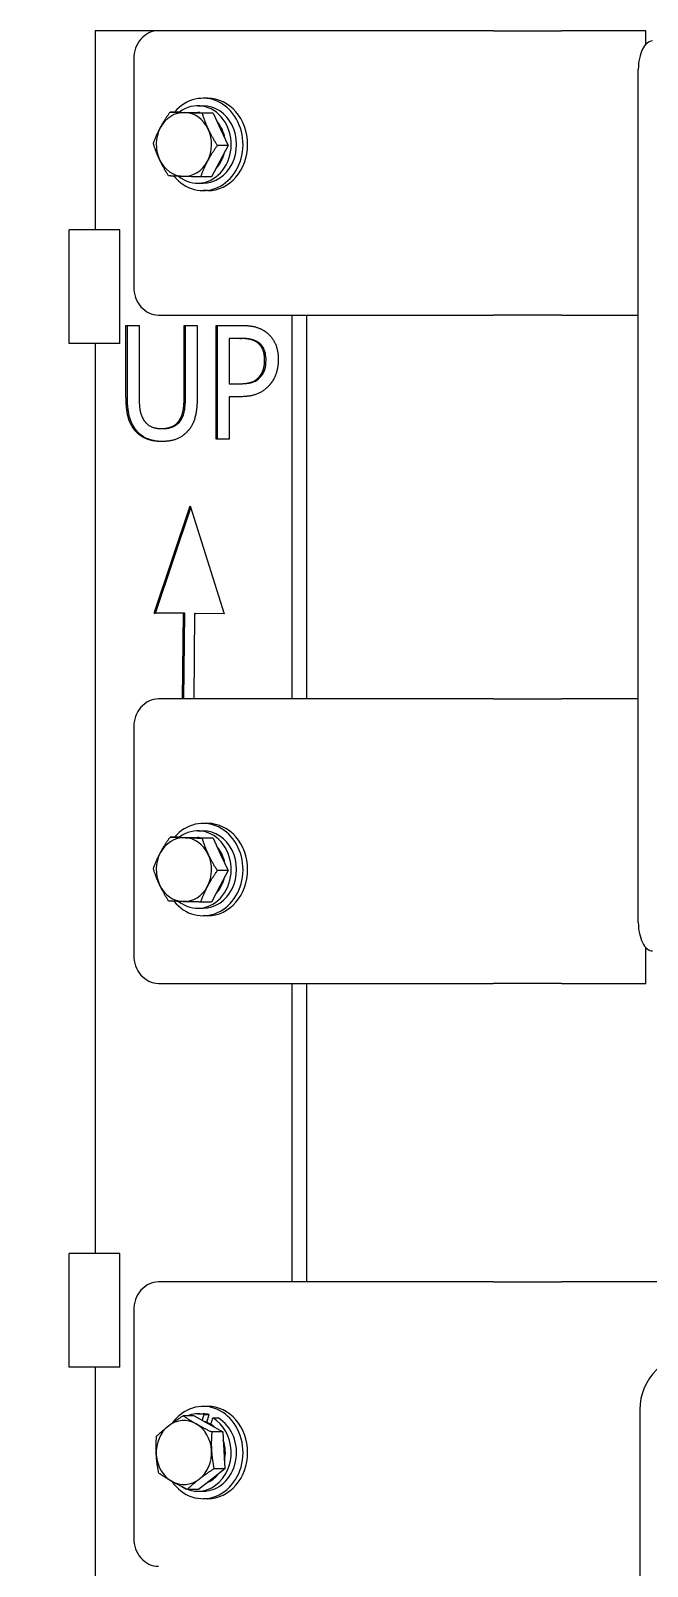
# Model space of a CAD drawing. Header units: inches. Extents: x 12 to 318, y 5 to 204.
# Drawn here: x 149.73 to 155.16, y 75.29 to 88.79 of the extents above; entities that cross this region are included whole.
import ezdxf

# ---------------------------------------------------------------- set-up
doc = ezdxf.new("R2010")
doc.units = ezdxf.units.IN
doc.header["$LTSCALE"] = 9.5
doc.header["$MEASUREMENT"] = 0
doc.layers.add('Dimension', color=7, linetype='Continuous', lineweight=25)
doc.layers.add('Visible', color=7, linetype='Continuous', lineweight=18)
doc.styles.add('Standard D-E', font='arial.ttf')
doc.dimstyles.new('in [mm] D-E NeptuneBenson', dxfattribs={"dimscale": 9.5, "dimtxt": 0.15, "dimasz": 0.098425, "dimexe": 0.125, "dimexo": 0.063, "dimgap": 0.031496, "dimtad": 0, "dimtih": 1, "dimtoh": 1, "dimdec": 4, "dimzin": 3, "dimdsep": 46, "dimlunit": 5, "dimtxsty": 'Standard D-E', "dimcen": 0.09, "dimdle": 0.393701, "dimclrd": 256, "dimclre": 256, "dimclrt": 256, "dimadec": 1, "dimazin": 1, "dimtfac": 1, "dimtofl": 0, "dimtmove": 0, "dimatfit": 3, "dimfxl": 1, "dimfrac": 1, "dimtolj": 1, "dimtzin": 4, "dimlwd": -1, "dimlwe": -1, "dimarcsym": 0})

# ---------------------------------------------------------------- blocks, each defined once
blk = doc.blocks.new('*D27')
at = {"layer": 'Defpoints', "color": 0, "transparency": 16777216}
for p in [(144.702, 110.04), (183.91, 110.04), (159.202, 29.18)]:
    blk.add_point(p, dxfattribs=at)
at = {"layer": 'Dimension', "transparency": 16777216}
for p, q in [((145.301, 110.04), (185.098, 110.04)), ((183.91, 109.105), (183.91, 72.565)), ((183.91, 30.115), (183.91, 66.655)), ((159.801, 29.18), (185.098, 29.18))]:
    blk.add_line(p, q, dxfattribs=at)
for points in [[(183.754, 109.105), (184.066, 109.105), (183.91, 110.04)], [(183.754, 30.115), (184.066, 30.115), (183.91, 29.18)]]:
    blk.add_solid(points, dxfattribs=at)
at = {"layer": 'Dimension', "transparency": 16777216, "char_height": 1.425, "attachment_point": 5, "style": 'Standard D-E'}
for s, insert in [('\\A1; 80{\\H1x;\\S7#8;} in', (183.91, 71.352)), ('\\A1;[2053.8 mm]', (183.91, 68.397))]:
    blk.add_mtext(s, dxfattribs=dict(at, insert=insert))

msp = doc.modelspace()

# ---------------------------------------------------------------- linework, layer by layer
at = {"layer": 'Visible'}
for p, q in [((150.856521, 88.789912), (150.300752, 88.789912)), ((150.300752, 88.789912), (150.300752, 87.039912)), ((153.802614, 88.789912), (150.856521, 88.789912)), ((153.802614, 88.789912), (154.40025, 88.789912)), ((155.141927, 88.789912), (154.40025, 88.789912)), ((155.141927, 88.669229), (155.141927, 88.789912)), ((150.640014, 88.539912), (150.640014, 86.539912)), ((155.076927, 80.949912), (155.076927, 88.449912)), ((151.289534, 88.195912), (151.249534, 88.195912)), ((151.056268, 88.075261), (150.959817, 88.075261)), ((151.056268, 88.075261), (151.196715, 88.070806)), ((151.193374, 88.070912), (151.202534, 88.070912)), ((151.196715, 88.070806), (151.337162, 88.06635)), ((151.202534, 88.129912), (151.249534, 88.129912)), ((151.337162, 88.06635), (151.240711, 88.06635)), ((151.337162, 88.06635), (151.404044, 87.923676)), ((151.404044, 87.923676), (151.470926, 87.781001)), ((151.470926, 87.781001), (151.374475, 87.781001)), ((151.470926, 87.781001), (151.39736, 87.642782)), ((151.39736, 87.642782), (151.323795, 87.504562)), ((151.323795, 87.504562), (151.227344, 87.504562)), ((151.202534, 87.449912), (151.249534, 87.449912)), ((151.289534, 87.383912), (151.249534, 87.383912)), ((150.517258, 87.039912), (150.071692, 87.039912)), ((150.071692, 86.039912), (150.071692, 87.039912)), ((150.517258, 86.039912), (150.517258, 87.039912)), ((150.856521, 86.289912), (153.802614, 86.289912)), ((152.032803, 82.914912), (152.032803, 86.289912)), ((152.157803, 86.289912), (152.157803, 82.914912)), ((154.40025, 86.289912), (153.802614, 86.289912)), ((154.40025, 86.289912), (155.076927, 86.289912)), ((150.571907, 85.575495), (150.571907, 86.199482)), ((150.571907, 86.199482), (150.687002, 86.199482)), ((150.584407, 85.575495), (150.584407, 86.199482)), ((150.687002, 86.199482), (150.687002, 85.575495)), ((151.083521, 86.199482), (151.198617, 86.199482)), ((151.083521, 85.572254), (151.083521, 86.199482)), ((151.096021, 85.572254), (151.096021, 86.199482)), ((151.198617, 86.199482), (151.198617, 85.575495)), ((151.363541, 85.199482), (151.363541, 86.199482)), ((151.363541, 86.199482), (151.5811, 86.199482)), ((151.376041, 85.199482), (151.376041, 86.199482)), ((150.517258, 86.039912), (150.071692, 86.039912)), ((150.300752, 86.039912), (150.300752, 78.039912)), ((151.574082, 86.084409), (151.478637, 86.084409)), ((151.478637, 86.084409), (151.478637, 85.685706)), ((151.574082, 86.084409), (151.586582, 86.084409)), ((151.741813, 85.745674), (151.754313, 85.745674)), ((151.478637, 85.685706), (151.557238, 85.685706)), ((151.557238, 85.685706), (151.569738, 85.685706)), ((151.478637, 85.572254), (151.478637, 85.199482)), ((151.576187, 85.572254), (151.478637, 85.572254)), ((150.884911, 85.291865), (150.897411, 85.291865)), ((151.478637, 85.199482), (151.363541, 85.199482)), ((150.819656, 83.670399), (151.135415, 84.613559)), ((150.832156, 83.670399), (151.141472, 84.594312)), ((151.135415, 84.613559), (151.434365, 83.663464)), ((151.076187, 83.6683), (150.819656, 83.670399)), ((150.819656, 83.670399), (150.832156, 83.670399)), ((151.088687, 83.6683), (150.832156, 83.670399)), ((151.068178, 82.914912), (151.076187, 83.6683)), ((151.076187, 83.6683), (151.088687, 83.6683)), ((151.080678, 82.914912), (151.088687, 83.6683)), ((151.174302, 83.666975), (151.167443, 82.914912)), ((151.174302, 83.666975), (151.186802, 83.666975)), ((151.434365, 83.663464), (151.174302, 83.666975)), ((151.434312, 83.663633), (151.186802, 83.666975)), ((153.802614, 82.914912), (150.856521, 82.914912)), ((153.802614, 82.914912), (154.40025, 82.914912)), ((155.076927, 82.914912), (154.40025, 82.914912)), ((150.640014, 82.664912), (150.640014, 80.664912)), ((151.289534, 81.820912), (151.249534, 81.820912)), ((151.056268, 81.700261), (150.959817, 81.700261)), ((151.056268, 81.700261), (151.196715, 81.695806)), ((151.193374, 81.695912), (151.202534, 81.695912)), ((151.196715, 81.695806), (151.337162, 81.69135)), ((151.202534, 81.754912), (151.249534, 81.754912)), ((151.337162, 81.69135), (151.240711, 81.69135)), ((151.337162, 81.69135), (151.404044, 81.548676)), ((151.404044, 81.548676), (151.470926, 81.406001)), ((151.470926, 81.406001), (151.374475, 81.406001)), ((151.470926, 81.406001), (151.39736, 81.267782)), ((151.39736, 81.267782), (151.323795, 81.129562)), ((151.202534, 81.074912), (151.249534, 81.074912)), ((151.323795, 81.129562), (151.227344, 81.129562)), ((151.289534, 81.008912), (151.249534, 81.008912)), ((155.141927, 80.414912), (155.141927, 80.730595)), ((150.856521, 80.414912), (153.802614, 80.414912)), ((152.032803, 77.789912), (152.032803, 80.414912)), ((152.157803, 80.414912), (152.157803, 77.789912)), ((154.40025, 80.414912), (153.802614, 80.414912)), ((154.40025, 80.414912), (155.141927, 80.414912)), ((150.517258, 78.039912), (150.071692, 78.039912)), ((150.071692, 77.039912), (150.071692, 78.039912)), ((150.517258, 77.039912), (150.517258, 78.039912)), ((153.802614, 77.789912), (150.856521, 77.789912)), ((153.802614, 77.789912), (154.40025, 77.789912)), ((155.406927, 77.789912), (154.40025, 77.789912)), ((150.640014, 77.539912), (150.640014, 75.539912)), ((150.517258, 77.039912), (150.071692, 77.039912)), ((150.300752, 77.039912), (150.300752, 69.039912)), ((151.289534, 76.695912), (151.249534, 76.695912)), ((151.170898, 76.61363), (151.074447, 76.61363)), ((151.170898, 76.61363), (151.297075, 76.542267)), ((151.202534, 76.629912), (151.249534, 76.629912)), ((151.257388, 76.62396), (151.242503, 76.573131)), ((151.257388, 76.62396), (151.304388, 76.62396)), ((151.284094, 76.55466), (151.304388, 76.62396)), ((151.317945, 76.537301), (151.334505, 76.593849)), ((151.334505, 76.593849), (151.381505, 76.593849)), ((155.090013, 76.664912), (155.090013, 60.164912)), ((151.297075, 76.542267), (151.423253, 76.470905)), ((151.423253, 76.470905), (151.326802, 76.470905)), ((151.423253, 76.470905), (151.43282, 76.309046)), ((151.43282, 76.309046), (151.442387, 76.147187)), ((151.442387, 76.147187), (151.325776, 76.05669)), ((151.442387, 76.147187), (151.345936, 76.147187)), ((151.325776, 76.05669), (151.209165, 75.966194)), ((151.209165, 75.966194), (151.112714, 75.966194)), ((151.202534, 75.949912), (151.249534, 75.949912)), ((151.289534, 75.883912), (151.249534, 75.883912))]:
    msp.add_line(p, q, dxfattribs=at)
msp.add_arc((155.590013, 76.664912), 0.5, 90, 180, dxfattribs=at)
for centre, major_axis, ratio, start_param, end_param in [((150.856521, 88.539912), (0, 0.25), 0.866025404, 0, 1.570796327), ((155.201927, 88.449912), (0, 0.25), 0.5, 0, 1.570796327), ((151.249534, 87.789912), (0, 0.406), 0.866025404, 2.325607296, 7.074611791), ((151.202534, 87.789912), (0, 0.34), 0.866025404, 2.536386269, 6.858054838), ((151.289534, 87.789912), (0, 0.406), 0.866025404, 3.141592654, 6.283185307), ((151.081032, 87.789912), (0, 0.281), 0.866025404, 6.255718721, 7.302916272), ((151.081032, 87.789912), (0, 0.281), 0.866025404, 5.20852117, 6.255718721), ((151.202534, 87.789912), (0, 0.281), 0.866025404, 6.202592143, 6.283185307), ((151.249534, 87.789912), (0, -0.34), 0.866025404, 0, 3.141592654), ((151.081032, 87.789912), (0, -0.281), 0.866025404, 4.161323618, 5.20852117), ((151.081032, 87.789912), (0, 0.281), 0.866025404, 4.161323618, 5.20852117), ((151.202534, 87.789912), (0, -0.281), 0.866025404, 1.765186866, 2.368670166), ((151.081032, 87.789912), (0, -0.281), 0.866025404, 5.20852117, 6.255718721), ((151.081032, 87.789912), (0, -0.281), 0.866025404, 6.255718721, 7.302916272), ((151.202534, 87.789912), (0, -0.281), 0.866025404, 0.722773623, 1.316688307), ((150.856521, 86.539912), (0, -0.25), 0.866025404, 4.71238898, 6.283185307), ((150.856521, 82.664912), (0, 0.25), 0.866025404, 0, 1.570796327), ((151.249534, 81.414912), (0, 0.406), 0.866025404, 2.325607296, 7.074611791), ((151.289534, 81.414912), (0, 0.406), 0.866025404, 3.141592654, 6.283185307), ((151.081032, 81.414912), (0, 0.281), 0.866025404, 6.255718721, 7.302916272), ((151.202534, 81.414912), (0, 0.34), 0.866025404, 2.536386269, 6.858054838), ((151.081032, 81.414912), (0, 0.281), 0.866025404, 5.20852117, 6.255718721), ((151.202534, 81.414912), (0, 0.281), 0.866025404, 6.202592143, 6.283185307), ((151.249534, 81.414912), (0, -0.34), 0.866025404, 0, 3.141592654), ((151.081032, 81.414912), (0, -0.281), 0.866025404, 4.161323618, 5.20852117), ((151.081032, 81.414912), (0, 0.281), 0.866025404, 4.161323618, 5.20852117), ((151.202534, 81.414912), (0, -0.281), 0.866025404, 1.765186866, 2.368670166), ((151.081032, 81.414912), (0, -0.281), 0.866025404, 5.20852117, 6.255718721), ((151.202534, 81.414912), (0, -0.281), 0.866025404, 0.722773623, 1.316688307), ((151.081032, 81.414912), (0, -0.281), 0.866025404, 6.255718721, 7.302916272), ((155.201927, 80.949912), (0, -0.25), 0.5, 4.71238898, 6.283185307), ((150.856521, 80.664912), (0, -0.25), 0.866025404, 4.71238898, 6.283185307), ((150.856521, 77.539912), (0, 0.25), 0.866025404, 0, 1.570796327), ((151.249534, 76.289912), (0, 0.406), 0.866025404, 2.241855542, 7.16621435), ((151.289534, 76.289912), (0, 0.406), 0.866025404, 3.141592654, 6.283185307), ((151.081032, 76.289912), (0, 0.281), 0.866025404, 5.827731458, 6.874929009), ((151.202534, 76.289912), (0, -0.34), 0.866025404, 5.791957826, 8.960029584), ((151.202534, 76.289912), (0, 0.34), 0.866025404, 6.09579569, 6.593913834), ((151.249534, 76.289912), (0, 0.34), 0.866025404, 6.09579569, 6.283185307), ((151.249534, 76.289912), (0, -0.34), 0.866025404, 0, 2.676844277), ((151.202534, 76.289912), (0, 0.281), 0.866025404, 5.614736601, 6.040726315), ((151.081032, 76.289912), (0, -0.281), 0.866025404, 3.733336356, 4.780533907), ((151.081032, 76.289912), (0, 0.281), 0.866025404, 4.780533907, 5.827731458), ((151.081032, 76.289912), (0, 0.281), 0.866025404, 3.733336356, 4.780533907), ((151.202534, 76.289912), (0, -0.281), 0.866025404, 1.317387347, 1.960495159), ((151.081032, 76.289912), (0, -0.281), 0.866025404, 4.780533907, 5.827731458), ((151.081032, 76.289912), (0, -0.281), 0.866025404, 5.827731458, 6.874929009), ((151.202534, 76.289912), (0, -0.281), 0.866025404, 0.351765867, 0.831721537), ((150.856521, 75.539912), (0, -0.25), 0.866025404, 4.71238898, 6.283185307)]:
    msp.add_ellipse(centre, major_axis=major_axis, ratio=ratio, start_param=start_param, end_param=end_param, dxfattribs=at)
for points in [[(150.873703, 87.937042), (150.907844, 88.00119), (150.959817, 88.075261)], [(150.959817, 88.075261), (151.022533, 88.072874), (151.087715, 88.070806)], [(151.087715, 88.070806), (151.152897, 88.068738), (151.240711, 88.06635)], [(151.240711, 88.06635), (151.264004, 87.989891), (151.295044, 87.923676)], [(150.812687, 87.798823), (150.839561, 87.872894), (150.873703, 87.937042)], [(151.295044, 87.923676), (151.326084, 87.85746), (151.374475, 87.781001)], [(150.867019, 87.656148), (150.835979, 87.722364), (150.812687, 87.798823)], [(151.374475, 87.781001), (151.322502, 87.706929), (151.28836, 87.642782)], [(150.94645, 87.513473), (150.898059, 87.589932), (150.867019, 87.656148)], [(151.28836, 87.642782), (151.254219, 87.578634), (151.227344, 87.504562)], [(151.074348, 87.509018), (151.009167, 87.511086), (150.94645, 87.513473)], [(151.227344, 87.504562), (151.13953, 87.50695), (151.074348, 87.509018)], [(150.873703, 81.562042), (150.907844, 81.62619), (150.959817, 81.700261)], [(150.959817, 81.700261), (151.022533, 81.697874), (151.087715, 81.695806)], [(151.087715, 81.695806), (151.152897, 81.693738), (151.240711, 81.69135)], [(151.240711, 81.69135), (151.264004, 81.614891), (151.295044, 81.548676)], [(150.812687, 81.423823), (150.839561, 81.497894), (150.873703, 81.562042)], [(151.295044, 81.548676), (151.326084, 81.48246), (151.374475, 81.406001)], [(150.867019, 81.281148), (150.835979, 81.347364), (150.812687, 81.423823)], [(151.374475, 81.406001), (151.322502, 81.331929), (151.28836, 81.267782)], [(150.94645, 81.138473), (150.898059, 81.214932), (150.867019, 81.281148)], [(151.074348, 81.134018), (151.009167, 81.136086), (150.94645, 81.138473)], [(151.28836, 81.267782), (151.254219, 81.203634), (151.227344, 81.129562)], [(151.227344, 81.129562), (151.13953, 81.13195), (151.074348, 81.134018)], [(150.945287, 76.523133), (150.999406, 76.565133), (151.074447, 76.61363)], [(151.074447, 76.61363), (151.129516, 76.575386), (151.188075, 76.542267)], [(150.838243, 76.270778), (150.833803, 76.345897), (150.841225, 76.432637)], [(150.841225, 76.432637), (150.891168, 76.481134), (150.945287, 76.523133)], [(151.188075, 76.542267), (151.246635, 76.509148), (151.326802, 76.470905)], [(151.326802, 76.470905), (151.31938, 76.384165), (151.32382, 76.309046)], [(151.32382, 76.309046), (151.32826, 76.233927), (151.345936, 76.147187)], [(150.860359, 76.108919), (150.842683, 76.195659), (150.838243, 76.270778)], [(151.345936, 76.147187), (151.270895, 76.09869), (151.216776, 76.05669)], [(150.973988, 76.037556), (150.915429, 76.070676), (150.860359, 76.108919)], [(151.112714, 75.966194), (151.032547, 76.004437), (150.973988, 76.037556)], [(151.216776, 76.05669), (151.162657, 76.014691), (151.112714, 75.966194)]]:
    msp.add_rational_spline(points, [1, 1.0379548493, 1], degree=2, dxfattribs=at)
for points in [[(151.5811, 86.199482), (151.658298, 86.199482), (151.766376, 86.170309), (151.807782, 86.137084)], [(151.807782, 86.137084), (151.856207, 86.098996), (151.910947, 85.981492), (151.910947, 85.898024)], [(151.728479, 86.046322), (151.701108, 86.067392), (151.628121, 86.084409), (151.574082, 86.084409)], [(151.790939, 85.893972), (151.790939, 85.945836), (151.76006, 86.022011), (151.728479, 86.046322)], [(151.741813, 85.745674), (151.76778, 85.775657), (151.790939, 85.84616), (151.790939, 85.893972)], [(151.910947, 85.898024), (151.910947, 85.833194), (151.870945, 85.7165), (151.835153, 85.675982)], [(151.557238, 85.685706), (151.627419, 85.685706), (151.713741, 85.711638), (151.741813, 85.745674)], [(151.835153, 85.675982), (151.790237, 85.624928), (151.668825, 85.572254), (151.576187, 85.572254)], [(150.654719, 85.270795), (150.609102, 85.322659), (150.571907, 85.468526), (150.571907, 85.575495)], [(150.687002, 85.575495), (150.687002, 85.505803), (150.702442, 85.4118), (150.724198, 85.373713)], [(151.046326, 85.373713), (151.068082, 85.4118), (151.083521, 85.504993), (151.083521, 85.572254)], [(151.198617, 85.575495), (151.198617, 85.470957), (151.162123, 85.321849), (151.115804, 85.270795)], [(150.724198, 85.373713), (150.747357, 85.333194), (150.827363, 85.291865), (150.884911, 85.291865)], [(150.884911, 85.291865), (150.93895, 85.291865), (151.023166, 85.333194), (151.046326, 85.373713)], [(150.884911, 85.178413), (150.808414, 85.178413), (150.694722, 85.224604), (150.654719, 85.270795)], [(151.115804, 85.270795), (151.074398, 85.223794), (150.964916, 85.178413), (150.884911, 85.178413)]]:
    msp.add_open_spline(points, degree=2, dxfattribs=at)
for points, knots in [([(151.740979, 86.046322), (151.716242, 86.065364), (151.691266, 86.072601), (151.648521, 86.082567), (151.615615, 86.084409), (151.586582, 86.084409)], [-0.3818938296, -0.3818938296, -0.3818938296, -0.3818938296, -0.2554611271, -0.2554611271, 0, 0, 0, 0]), ([(151.803439, 85.893972), (151.803439, 85.914254), (151.801668, 85.934717), (151.792026, 85.97707), (151.78452, 85.993026), (151.76852, 86.020759), (151.755857, 86.034868), (151.740979, 86.046322)], [-0.3372795691, -0.3372795691, -0.3372795691, -0.3372795691, -0.2539165575, -0.2539165575, -0.1573425254, -0.1573425254, 0, 0, 0, 0]), ([(151.754313, 85.745674), (151.762621, 85.755267), (151.770179, 85.765674), (151.78365, 85.789079), (151.788422, 85.800446), (151.800464, 85.837104), (151.803439, 85.865989), (151.803439, 85.893972)], [-0.3778990738, -0.3778990738, -0.3778990738, -0.3778990738, -0.2983955769, -0.2983955769, -0.2132300142, -0.2132300142, 0, 0, 0, 0]), ([(151.569738, 85.685706), (151.596194, 85.685706), (151.624664, 85.687088), (151.680694, 85.696301), (151.698099, 85.703393), (151.726536, 85.718138), (151.741509, 85.73015), (151.754313, 85.745674)], [-0.3720280769, -0.3720280769, -0.3720280769, -0.3720280769, -0.2742790033, -0.2742790033, -0.1633485372, -0.1633485372, 0, 0, 0, 0]), ([(150.667219, 85.270795), (150.652153, 85.287925), (150.639157, 85.306937), (150.617408, 85.349206), (150.609059, 85.371849), (150.595167, 85.426327), (150.584407, 85.480491), (150.584407, 85.575495)], [-1.834872944, -1.834872944, -1.834872944, -1.834872944, -1.283211598, -1.283211598, -0.723930443, -0.723930443, 0, 0, 0, 0]), ([(151.058826, 85.373713), (151.073611, 85.399597), (151.083256, 85.427941), (151.090912, 85.474152), (151.096021, 85.508476), (151.096021, 85.572254)], [-1.425366243, -1.425366243, -1.425366243, -1.425366243, -0.485984079, -0.485984079, 0, 0, 0, 0]), ([(150.897411, 85.291865), (150.920386, 85.291865), (150.943409, 85.294666), (150.979345, 85.305709), (151.000429, 85.313589), (151.036052, 85.341404), (151.048743, 85.356073), (151.058826, 85.373713)], [-0.7299087878, -0.7299087878, -0.7299087878, -0.7299087878, -0.3783755563, -0.3783755563, -0.1610495695, -0.1610495695, 0, 0, 0, 0]), ([(150.891325, 85.17845), (150.866041, 85.178758), (150.840507, 85.181021), (150.792019, 85.190942), (150.769032, 85.198321), (150.716969, 85.22391), (150.690233, 85.244222), (150.667219, 85.270795)], [-0.7203436552, -0.7203436552, -0.7203436552, -0.7203436552, -0.4978653255, -0.4978653255, -0.2863653536, -0.2863653536, 0, 0, 0, 0])]:
    msp.add_open_spline(points, degree=3, knots=knots, dxfattribs=at)

# ---------------------------------------------------------------- dimensions: what is measured, and where the dimension line sits
at = {"layer": 'Dimension'}
dim = msp.add_linear_dim(base=(183.910165, 110.039916), p1=(159.202494, 29.179912), p2=(144.702016, 110.039916), angle=90, text=' <> in\\X[2053.8 mm]', dimstyle='in [mm] D-E NeptuneBenson', override={"dimgap": 0.031496, "dimdec": 4, "dimpost": '', "dimtol": 0, "dimlim": 0, "dimtp": 0, "dimtm": 0, "dimtdec": 2, "dimatfit": 1}, dxfattribs=at)
dim.commit()
dim.dimension.update_dxf_attribs({"geometry": '*D27', "text_midpoint": (183.910165, 69.609914), "dimtype": 160})

doc.saveas('drawing.dxf')
